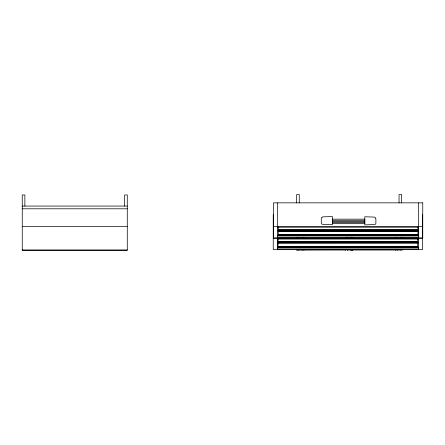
<?xml version="1.0" encoding="UTF-8"?>
<svg xmlns="http://www.w3.org/2000/svg" width="445" height="445" viewBox="0 0 445 445"><rect width="100%" height="100%" fill="white"/><g stroke="black" fill="none" stroke-linecap="round" stroke-linejoin="round"><path stroke-width="0.67" d="M322.586 216.86L332.365 216.52L332.365 224.642L322.586 224.308A1.385 1.363 0 0 1 321.279 222.945L321.279 218.701A1.385 1.363 0 0 1 321.546 217.894M22.25 206.063L127.281 206.063M22.25 208.794L127.281 208.794M332.376 219.151L364.945 219.151M332.376 220.292L364.945 220.292M332.376 221.426L364.945 221.426M332.376 222.567L364.945 222.567M332.376 223.635L364.945 223.635M273.436 226.483L422.75 226.483M22.25 226.6L127.281 226.6M277.585 227.206L418.6 227.206M278.242 229.542L417.95 229.542M278.242 230.11L417.95 230.11M278.242 230.304L417.95 230.304M278.242 230.465L417.95 230.465M278.242 230.549L417.95 230.549M278.242 230.66L417.95 230.66M277.585 230.777L418.6 230.777M278.242 230.81L417.95 230.81M417.95 230.894L278.242 230.949L417.95 231.005M278.242 231.089L417.95 231.089M278.242 234.476L417.95 234.476M278.242 235.043L417.95 235.043M278.242 235.399L417.95 235.399M278.242 235.483L417.95 235.483M278.242 235.6L417.95 235.6M277.585 235.711L418.6 235.711M277.585 237.074L418.6 237.074M395.855 237.647L397.646 237.647M401.012 237.647L402.797 237.647M297.149 237.663L298.934 237.663M302.3 237.663L304.085 237.663M273.241 238.336L422.555 238.336M277.391 239.054L418.406 239.054M278.042 241.39L417.749 241.39M278.042 241.958L417.749 241.958M278.042 242.341L417.749 242.314M278.042 242.397L417.749 242.458M278.042 242.508L417.749 242.497M277.391 242.625L418.406 242.625M278.042 242.742L417.749 242.659M278.042 242.798L417.749 242.798M278.042 242.859L417.749 242.859M278.042 242.937L417.749 242.937M278.042 246.324L417.749 246.324M278.042 246.892L417.749 246.892M278.042 247.248L417.749 247.248M278.042 247.331L417.749 247.331M278.042 247.448L417.749 247.448M277.391 247.559L418.406 247.559M277.391 248.927L418.406 248.927M296.949 249.512L298.74 249.512L298.74 250.279M303.891 249.512L302.099 249.512L302.099 250.279M395.661 249.495L397.452 249.495L397.452 250.262M402.603 249.495L400.811 249.495L400.811 250.262M296.62 249.728L401.668 249.545M22.25 249.934L127.281 249.934M345.698 250.029L296.637 250.029L296.637 249.545M347.078 250.029L351.227 250.029M352.607 250.029L401.668 250.029M374.568 217.099L364.789 216.76L364.789 224.886L374.568 224.547A1.385 1.363 0 0 0 375.88 223.184L375.88 218.94A1.385 1.363 0 0 0 375.78 218.439M422.555 214.696L422.555 249.673L273.241 249.673L273.241 214.696M418.6 202.848L418.6 237.825M418.406 238.336L418.406 249.673M417.95 227.05L417.95 235.711M417.749 238.904L417.749 247.559M402.797 237.402L402.797 238.409M402.603 249.384L402.603 250.262M401.668 202.903L401.668 194.587L399.048 194.587L399.048 202.903M401.012 237.402L401.012 238.409M397.646 237.402L397.646 238.409M395.855 237.402L395.855 238.409M395.661 249.422L395.661 250.262M352.902 237.485L352.902 238.548M352.701 249.562L352.701 250.396L350.916 250.396L350.916 249.434M351.111 237.141L351.111 238.548M347.751 237.141L347.751 238.548M347.551 249.434L347.551 250.396M345.96 237.396L345.96 238.548M345.765 249.389L345.765 250.396M304.085 237.419L304.085 238.425M303.891 249.439L303.891 250.279M302.3 237.419L302.3 238.425M299.257 202.903L299.257 194.587L296.637 194.587L296.637 202.903M298.934 237.419L298.934 238.425M297.149 237.419L297.149 238.425M296.949 249.372L296.949 250.279M278.242 227.05L278.242 235.711M278.042 238.526L278.042 247.559M277.585 202.848L277.585 237.825M277.391 238.336L277.391 249.673M124.661 206.063L124.661 194.971L127.281 194.971L127.281 250.413L22.25 250.413L22.25 194.971L24.87 194.971L24.87 206.063M374.913 217.644A1.385 1.363 0 0 1 375.23 217.789M375.374 217.889A1.385 1.363 0 0 1 375.708 218.284M321.657 217.761A1.385 1.363 0 0 1 321.924 217.544M322.241 217.399A1.385 1.363 0 0 1 322.414 217.36M422.75 202.848L273.436 202.848L273.436 237.825L422.75 237.825L422.75 202.848M417.95 235.199L278.242 235.199L417.95 235.238"/></g></svg>
